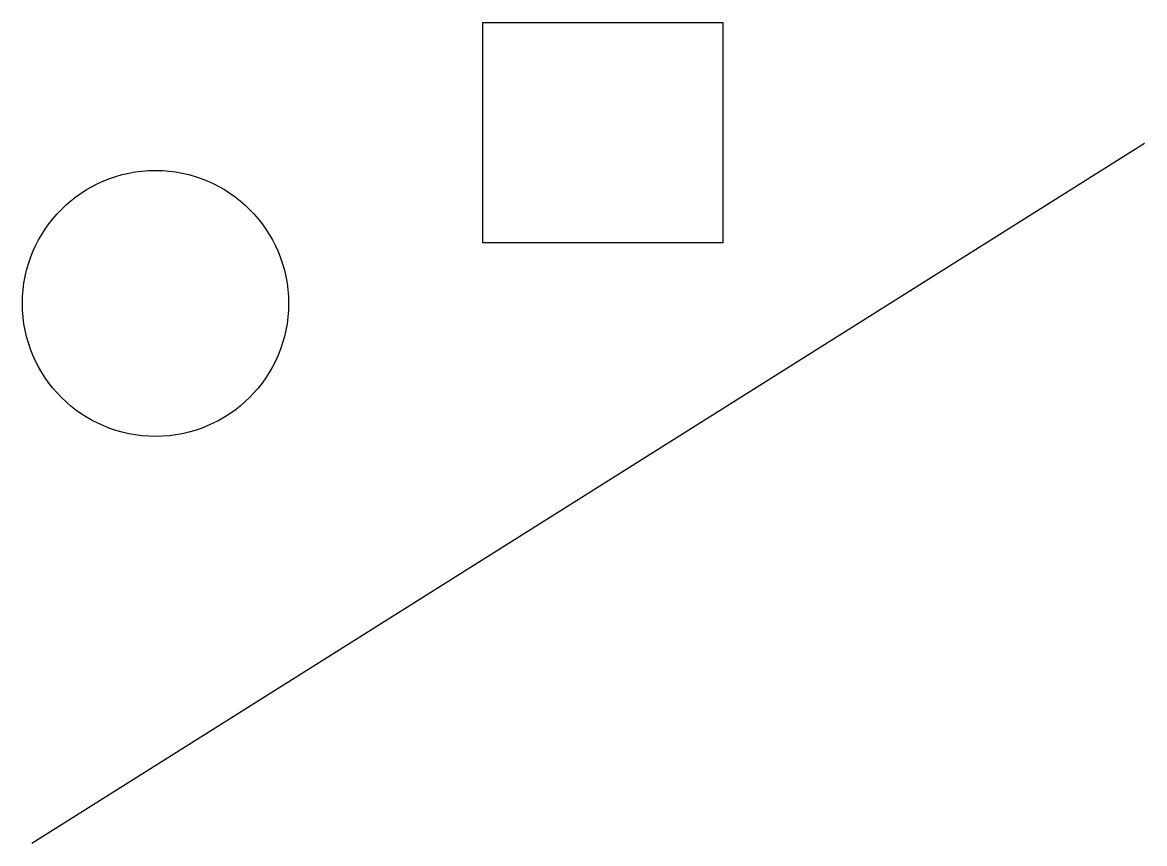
# Model space of a CAD drawing. Header units: millimetres. Extents: x 149 to 374, y 63 to 227.
import ezdxf

# ---------------------------------------------------------------- set-up
doc = ezdxf.new("R2010")
doc.units = ezdxf.units.MM

msp = doc.modelspace()

# ---------------------------------------------------------------- linework, layer by layer
msp.add_line((373.63, 202.96), (151.01, 62.89))
msp.add_lwpolyline([(241.23, 227.19), (289.24, 227.19), (289.24, 183.09), (241.23, 183.09)], close=True)
msp.add_circle((175.75, 170.97), 26.62)

doc.saveas('drawing.dxf')
